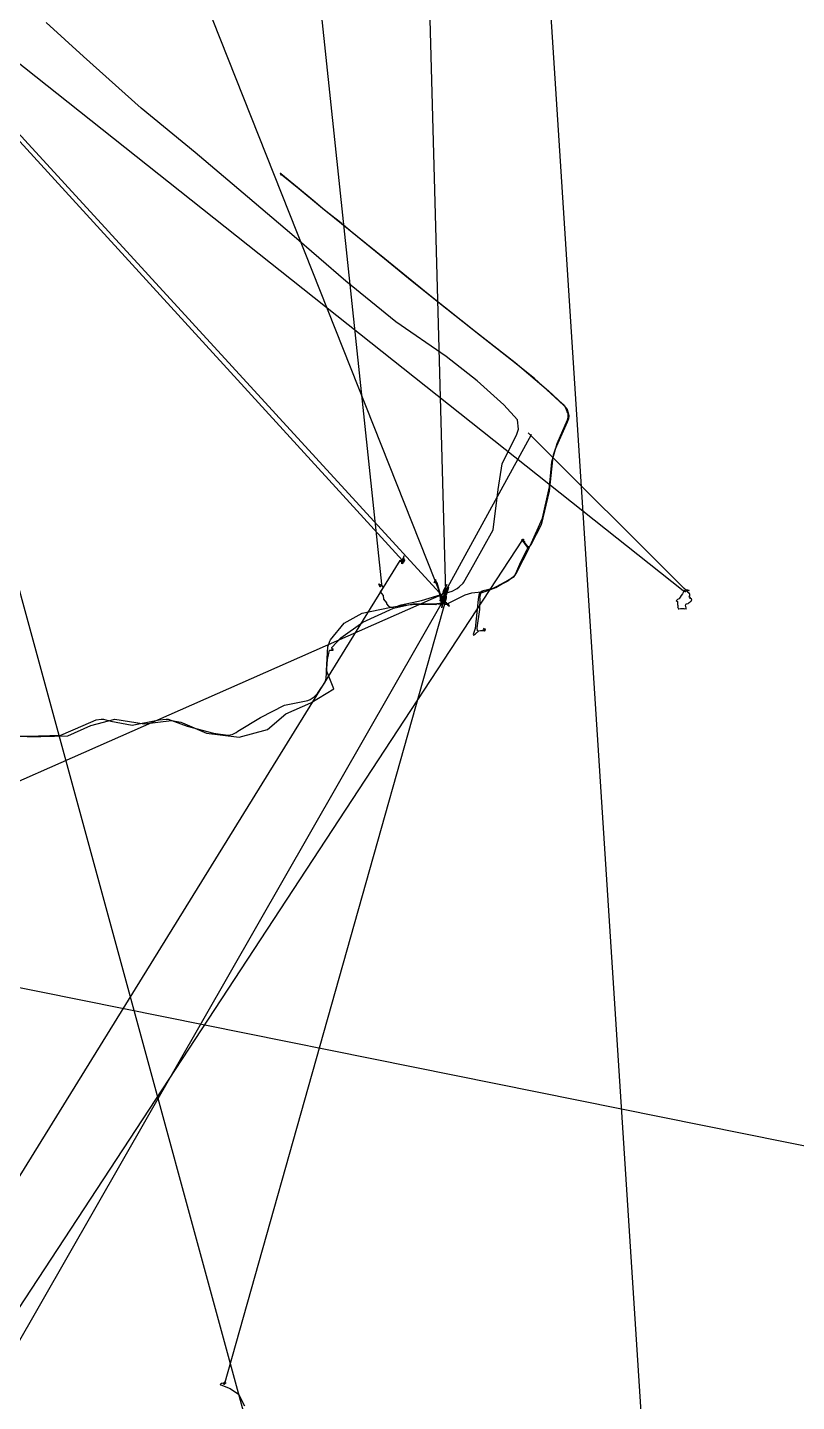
# Model space of a CAD drawing. Extents: x 533996 to 558759, y 1823984 to 1869097.
# Drawn here: x 549386 to 553429, y 1834708 to 1841933 of the extents above; entities that cross this region are included whole.
import ezdxf

# ---------------------------------------------------------------- set-up
doc = ezdxf.new("R2010")
doc.units = 0
for name, color, linetype in [('Default', 7, 'Continuous'), ('Unknown Line Type', 7, 'Continuous'), ('Unknown Point Feature', 7, 'Continuous')]:
    doc.layers.add(name, color=color, linetype=linetype)

# ---------------------------------------------------------------- blocks, each defined once
blk = doc.blocks.new('POINT_DISPLAY')
at = {"layer": 'Default'}
blk.add_line((0, 0), (0, 0), dxfattribs=at)

msp = doc.modelspace()

# ---------------------------------------------------------------- linework, layer by layer
at = {"layer": 'Unknown Line Type'}
for points in [[(539005.1, 1852659.7), (551571.7, 1838939.3), (551574.2, 1838941.7), (551572.4, 1838925.2), (551570.4, 1838926.6), (551564.1, 1838880.3), (551568.9, 1838915.5), (551571.4, 1838918.5), (548580.4, 1846459.8)], [(546778.8, 1831740.3), (551345.7, 1839130.1), (551357.2, 1839133.8), (551366.5, 1839134.4), (551370, 1839132.4), (551365.1, 1839129.5), (551363.8, 1839134), (551362.2, 1839131.9), (551364.9, 1839133.2), (551357.5, 1839128.1), (551358.1, 1839134.1), (551349.2, 1839131.5), (551361.6, 1839130.9), (551361, 1839130.4), (551359.5, 1839127.1), (551359.5, 1839117.4), (551357.4, 1839123.6), (551351.4, 1839126.6), (551363.3, 1839122.7), (551356, 1839119.7), (551355.8, 1839122.1), (551356.5, 1839119.5), (551359.7, 1839132.6), (551359, 1839131.3), (551358.3, 1839132.1), (551362.5, 1839134), (551366.4, 1839134.9), (551361.8, 1839134.1), (551360.6, 1839132.6), (551357.9, 1839128.5), (551362.1, 1839136.4), (551365.5, 1839140.8), (551360.2, 1839130.6), (551357.8, 1839121), (551356.8, 1839123.2), (551351.9, 1839126.5), (551350.8, 1839126.7), (551348.7, 1839124.8), (551344.1, 1839124.6), (551355.3, 1839134.2), (551358.1, 1839133.8), (551353.4, 1839132.2), (551359.5, 1839136.6), (551358.5, 1839127.4), (551353.4, 1839121.9), (551352.9, 1839129.2), (551357.1, 1839131.2), (551363.1, 1839142.8), (551366.7, 1839154.8), (551350.8, 1839122.4), (551353.2, 1839125), (551359.4, 1839128.6), (551357.1, 1839127.1), (551360.3, 1839129.1), (551364.6, 1839131.8), (551361.6, 1839128.9), (551355.5, 1839123.1), (551361.7, 1839132.4), (551352.8, 1839126.2), (551355.1, 1839127), (551360, 1839129), (551365.6, 1839132.9), (551363.2, 1839128.7), (551358.4, 1839128.1), (551360.8, 1839131), (551365.8, 1839132.2), (551362.5, 1839131.3), (551363.3, 1839131.9), (551359.4, 1839126.1), (551361.2, 1839128.5), (551360.4, 1839130.6), (551358.3, 1839130.3), (551358.8, 1839127.1), (551359.7, 1839130.4), (551353.7, 1839123.5), (551357.7, 1839124.5), (551363.1, 1839128.4), (551359.5, 1839123.8), (551359.8, 1839125), (551363, 1839129.5), (551356.4, 1839125.6), (551351.3, 1839126.4), (551356.2, 1839128), (551357.5, 1839128.1), (551359.2, 1839130.2), (551354, 1839127.3), (551356.8, 1839125.9), (551357.7, 1839120.8), (551357, 1839116.1), (551357.9, 1839116.8), (551360.5, 1839116.1), (551361.7, 1839118.4), (551361.4, 1839122.5), (551355.9, 1839122.8), (551359.7, 1839127.2), (551366.8, 1839131.2), (551360.8, 1839126.2), (551360.5, 1839125.1), (551361.9, 1839122.7), (551354, 1839112), (551354.3, 1839120.5), (551355.4, 1839120.3), (551357.4, 1839122), (551356.3, 1839121), (551360.2, 1839129.4), (551357.9, 1839127), (551358.1, 1839126.2), (551356.3, 1839129.3), (551352.3, 1839124.6), (551354.5, 1839123.9), (551356.1, 1839126.5), (551355.8, 1839127.5), (551355.8, 1839126.7), (551356.3, 1839127.6), (551358.2, 1839126.5), (551358.8, 1839129.5), (551354.9, 1839125.6), (551355.6, 1839124.7), (551359.8, 1839134.8), (551361.2, 1839133.4), (551359, 1839132.7), (551358.6, 1839129.4), (551358.4, 1839125.6), (551361.5, 1839131.4), (551361.7, 1839134.5), (551361.9, 1839133.9), (551363.6, 1839138.8), (551362.3, 1839136), (551361.6, 1839132.5), (551357, 1839125.4), (551356.1, 1839125.6), (551354, 1839126.2), (551357.3, 1839128.8), (551356.6, 1839127.4), (551355, 1839123.2), (551352.7, 1839122.5), (551356.5, 1839127.1), (551357.1, 1839127.6), (551354.2, 1839123.4), (551358.3, 1839127.7), (551357.2, 1839130.7), (551357.9, 1839130.1), (551358.2, 1839126.3), (551353.1, 1839122.7), (551354.8, 1839127.3), (551355.8, 1839129.1), (551355.8, 1839126.9), (551356, 1839127.3), (551361.3, 1839128.5), (551360.1, 1839127.9), (551358.2, 1839128.5), (551356.9, 1839127.4), (551354.9, 1839123.7), (551354.8, 1839123.7), (551357.7, 1839127), (551357.8, 1839127.5), (551359.1, 1839131.5), (551356.7, 1839127.2), (551357.8, 1839127.6), (551359.1, 1839128.4), (551354, 1839124.8), (551353.6, 1839124.6), (551356, 1839126.6), (551356.8, 1839124.5), (551357, 1839125.7), (551360, 1839130.4), (551358.7, 1839125.8), (551357, 1839126.4), (551356.5, 1839127), (551355.3, 1839123.5), (551354, 1839126.3), (551360, 1839128.9), (551359.6, 1839126.1), (551358.6, 1839125.5), (551360.4, 1839125.8), (551358, 1839122.7), (551355.9, 1839120.9), (551358.2, 1839126.6), (551359.6, 1839126.5), (551358.5, 1839124.4), (551357.5, 1839123.1), (551360.3, 1839126.3), (551360.3, 1839124.2), (551359.9, 1839124.7), (551360.9, 1839125.9), (551362.8, 1839125), (551361, 1839122.9), (551361.2, 1839126.5), (551360.9, 1839129.8), (551360.5, 1839134.4), (551362.4, 1839131.5), (551361.4, 1839133.4), (551360.3, 1839130.8), (551359.4, 1839129.4), (551358.6, 1839135.3), (551360, 1839131.9), (551357.4, 1839136.2), (551359.8, 1839134.3), (551361.6, 1839131.5), (551358.8, 1839130.6), (551360.9, 1839131), (551358.4, 1839131.7), (551357, 1839126.4), (551355.7, 1839122.7), (551362.6, 1839131), (551364.7, 1839132.4), (551363.1, 1839133.6), (551363.1, 1839132.1), (551363.5, 1839132.4), (551365.7, 1839125.6), (551365.2, 1839121.6), (551360.3, 1839122.5), (551364.5, 1839129.6), (551357.9, 1839133.1), (551355.5, 1839127.6), (551349.2, 1839132.7), (551349.5, 1839133.6), (551353.2, 1839133.8), (551357.8, 1839134), (551356, 1839132.4), (551357.1, 1839136.4), (551359, 1839136.1), (551353.7, 1839126.4), (551358.8, 1839129.3), (551357.7, 1839129.4), (539007.3, 1852656.4)], [(551695.9, 1848840.4), (553294.3, 1824054.2)], [(549385.3, 1838202.1), (549598.7, 1838207.6), (549719.5, 1838262.6), (549844.7, 1838295.4), (549999.8, 1838270.7), (550143.4, 1838288.6), (550191.3, 1838280.8), (550201.6, 1838276.4), (550327.2, 1838222.5), (550497.9, 1838200.2), (550647.7, 1838241.9), (550744.1, 1838323.9), (550876, 1838381.1), (550996.5, 1838454.8), (550957, 1838551.1), (550965.7, 1838675.2), (550975.8, 1838706), (550979.7, 1838712.9), (551049.9, 1838800.1), (551145.9, 1838853.4), (551288.5, 1838883.5), (551363.6, 1838895.9), (551430.5, 1838900.4), (551533.4, 1838898.7), (551540.3, 1838904.4), (551584.4, 1838911.6), (551596.3, 1838896), (551603.6, 1838890.3), (551599.8, 1838898.6), (551599.3, 1838899.8), (551597, 1838900.3), (551596.3, 1838904.8), (551596.9, 1838903.4), (551598, 1838902.2), (551595.7, 1838898.3), (551596.6, 1838895.5), (551590.2, 1838903.1), (551579.2, 1838909.6), (551571.6, 1838920.8), (551562.7, 1838924), (551569.1, 1838920.3), (551570.5, 1838924.9), (551571.1, 1838925), (551581.9, 1838946.8), (551584.8, 1838962.9), (551324.1, 1848508.2)], [(550524.8, 1845840.4), (551246.4, 1839005.9), (551239.2, 1838989.5), (551233.7, 1839006.8), (551247, 1838999.9), (551254.4, 1838989.2), (551252.5, 1838983.4), (551240.6, 1838964.4), (551246.9, 1838956.1), (551256.2, 1838945.3), (551258.3, 1838926.9), (551273, 1838907.5), (551273.5, 1838906.9), (551273.3, 1838902.5), (551284.3, 1838889.2), (551291.2, 1838886.2), (551295.1, 1838885.3), (551300, 1838885), (551306.1, 1838885.5), (551313.1, 1838886.9), (551321.5, 1838888.6), (551330.5, 1838890.2), (551339.8, 1838892.7), (551350.1, 1838896.3), (551456.4, 1838920), (551618.7, 1838968.8), (551644.2, 1838983.1), (551654.7, 1838990.7), (551675.7, 1839010.6), (551680.5, 1839016.9), (551731.7, 1839109.8), (551833.8, 1839291), (551860.4, 1839503), (551880.6, 1839638.7), (551957.6, 1839794.2), (551968, 1839821), (551961.1, 1839869.9), (551889.4, 1839948.8), (551749.9, 1840074.3), (551586.6, 1840202.9), (551322.2, 1840384.6), (551059.7, 1840599.7), (550775.7, 1840844.1), (550541.8, 1841042.6), (550266.7, 1841275), (549983.7, 1841508.7), (549679.8, 1841780.6), (549484.8, 1841959.5)], [(549189.6, 1841864.9), (552833.4, 1838973.1), (552835.7, 1838968.5), (552836.5, 1838971.4), (552839.3, 1838971), (552841.4, 1838968), (552844.2, 1838967.2), (552845.2, 1838967.4), (552855.9, 1838974.4), (552860.9, 1838973.7), (552863.8, 1838972.3), (552844.4, 1838973.6), (552838.3, 1838971), (552834.3, 1838965.6), (552830.5, 1838957.7), (552829.2, 1838954.4), (552822.1, 1838945.4), (552816.7, 1838937.2), (552813, 1838931.7), (552812.1, 1838929.8), (552811, 1838928.7), (552802.7, 1838924.8), (552801.3, 1838923.3), (552799.5, 1838921.6), (552798.7, 1838919), (552797.5, 1838917.9), (552798.3, 1838917), (552798.3, 1838917.5), (552803.7, 1838913.9), (552803, 1838912.5), (552802.8, 1838906.8), (552802.5, 1838898.4), (552804.8, 1838892.6), (552804.5, 1838891), (552805.4, 1838885.3), (552803, 1838883.8), (552807.4, 1838881.5), (552807.9, 1838875.8), (552805.8, 1838876.7), (552810.9, 1838875.5), (552818.7, 1838878.1), (552825.9, 1838877.1), (552826.3, 1838877), (552835.6, 1838876.9), (552841.5, 1838875.5), (552846.5, 1838877), (552847.7, 1838874.9), (552848.7, 1838876.7), (552848.4, 1838881.8), (552847.7, 1838888.6), (552845, 1838895.3), (552846.2, 1838898), (552844.9, 1838897.9), (552847.2, 1838898.2), (552850.2, 1838902.9), (552858.5, 1838903.4), (552862.8, 1838906.9), (552863.7, 1838909.7), (552869.3, 1838912.5), (552871, 1838914.1), (552875.3, 1838917), (552876.7, 1838920.2), (552877.1, 1838921.1), (552877.9, 1838923.2), (552879.2, 1838923.9), (552875.9, 1838928), (552876, 1838928.2), (552872.4, 1838929.6), (552872, 1838928.3), (552871.1, 1838930.6), (552869.6, 1838935.6), (552867.9, 1838932.6), (552868.2, 1838930.3), (552868.9, 1838933.6), (552867.7, 1838937.7), (552864.3, 1838939.8), (552862.3, 1838939.7), (552863.8, 1838939.5), (552868, 1838944.8), (552867.4, 1838954.5), (552864.6, 1838954.1), (552864.1, 1838956), (552863.6, 1838960.6), (552859.3, 1838962.5), (552857.4, 1838962.5), (552857.4, 1838966.8), (552855.4, 1838970.5), (552852.2, 1838974.2), (552853.4, 1838977), (552853.2, 1838977.4), (552851.6, 1838973.8), (552846.1, 1838976.2), (552842.7, 1838979.5), (552841, 1838980.7), (552838, 1838983.7), (552836.7, 1838982.8), (552837.6, 1838983.3), (552018.8, 1839800.9), (552028.9, 1839791.4), (552034.6, 1839791.7), (552033.1, 1839791.2), (551584.8, 1838973.1), (551584.9, 1838977.3), (551587.2, 1838981.8), (551589.4, 1838983.7), (551598.4, 1838990.7), (551593.5, 1838987.6), (551594.3, 1838987.7), (551583.1, 1838964.3), (551578, 1838957.7), (551576, 1838956.3), (551578.9, 1838957), (551580.8, 1838962), (551584.7, 1838965.7), (551584.1, 1838964.2), (551580.5, 1838963.5), (551584.8, 1838956.9), (551584.5, 1838960), (551585, 1838959.6), (551587.3, 1838961.2), (551585, 1838956.6), (551584.9, 1838955.6), (551585.5, 1838959.3), (551586, 1838961.4), (551582.1, 1838957), (551577.8, 1838954.4), (551577.3, 1838952.3), (551582.5, 1838961), (551585.2, 1838963.6), (551589, 1838962.5), (551583.8, 1838956.6), (551580.6, 1838958.7), (551579.2, 1838952.4), (551578.4, 1838953.4), (551577.9, 1838948.7), (551577.4, 1838956.8), (551577.7, 1838955.8), (547288.5, 1837062.9)], [(543659.7, 1826531.5), (551987.8, 1839237), (551989.8, 1839237.7), (551987.6, 1839237.1), (551985.1, 1839236.7), (551984.9, 1839238.3), (551986.9, 1839239.8), (551988.2, 1839239.6), (551987.9, 1839242.2), (551993.3, 1839241.6), (551990.8, 1839234.2), (551989, 1839236.6), (551992.4, 1839234.3), (551997, 1839233.1), (552000.4, 1839221.5), (552021.6, 1839194.9), (552019.3, 1839189.9), (551990.2, 1839132), (551945.8, 1839050.9), (551938.1, 1839042.4), (551929.6, 1839034.7), (551920.1, 1839027.7), (551910.4, 1839021.4), (551900.1, 1839016.1), (551832.1, 1838982.7), (551831.6, 1838982.8), (551811.3, 1838977.5), (551774.5, 1838968.3), (551770.1, 1838965.7), (551766.2, 1838962.5), (551762.9, 1838958.7), (551760.5, 1838953.7), (551758.7, 1838948), (551756, 1838925.2), (551739.6, 1838772.1), (551729.5, 1838741.4), (551731, 1838737.1), (551740.9, 1838744.5), (551758.1, 1838760.5), (551793, 1838767.6), (551793.4, 1838769.5), (551792.2, 1838769.4), (551787.5, 1838770.4), (551784, 1838771.7), (551785.8, 1838769.2), (551784, 1838767.5), (551786, 1838764), (551784.9, 1838764.8), (551786.6, 1838765.9), (551790.2, 1838764.5), (551788.6, 1838764.6), (551790.2, 1838763.9), (551788.7, 1838765.8), (551788.6, 1838767.5), (551786.6, 1838768.4), (551786.3, 1838770.9), (551788.7, 1838766.5), (551787.2, 1838763.3), (551788.7, 1838762.9), (551789.1, 1838761.7), (551788.6, 1838762), (551787.9, 1838762.5), (551790.4, 1838759.9), (551786.5, 1838763.1), (551787.9, 1838758.6), (551791.8, 1838761.6), (551790.4, 1838761.4), (551792.5, 1838760.7), (551788.3, 1838762.2), (551790.6, 1838760.9), (551786.7, 1838766.3), (551788.6, 1838763.2), (551789.1, 1838759.9), (551786.5, 1838762), (551786.2, 1838763.5), (551788.4, 1838759.3), (551788.1, 1838763.5), (551787.3, 1838764.8), (551787.4, 1838763.4), (551788, 1838761.1), (551788.9, 1838761.7), (551788.8, 1838763.8), (551789, 1838761), (551786.3, 1838763.5), (551785.5, 1838766.3), (551788.1, 1838760.7), (551759.1, 1838758.2), (551751.6, 1838760.5), (551749.2, 1838775.4), (551763.3, 1838872.2), (551765.5, 1838931.7), (551764, 1838932.3), (551768.4, 1838956.3), (551771.5, 1838959.5), (551776.4, 1838962.1), (551848.3, 1838987.2), (551943.7, 1839045.4), (551949.5, 1839053.3), (551954.7, 1839061.6), (552027.8, 1839207.8), (552093.3, 1839353.2), (552130, 1839517.6), (552143.3, 1839648.3), (552169.9, 1839745.1), (552224.8, 1839870.3), (552227.7, 1839881.3), (552228.4, 1839886.8), (552228.4, 1839892.7), (552228, 1839899.1), (552226.2, 1839905.7), (552223.8, 1839912.4), (552214.1, 1839936.1), (552210.7, 1839941.1), (552206, 1839945.6), (552136.6, 1840007.9), (552051, 1840086.6), (551930.3, 1840183.1), (551767.1, 1840312), (551590.4, 1840452.4), (551407.4, 1840597.2), (551262.6, 1840716.9), (551093.1, 1840855.5), (551025.2, 1840912.2), (550947.2, 1840972.9), (550887.5, 1841022.9), (550805.9, 1841090.5), (550717.9, 1841163.5), (550717.9, 1841164.3), (550720.5, 1841160.9), (550722.1, 1841157.4), (550718.3, 1841157.1), (550720.5, 1841159.9), (550718.8, 1841161.4), (550716.7, 1841160.1), (550719, 1841161.1), (550718.1, 1841162.5), (550717.4, 1841160.7), (550723.4, 1841158.2), (550721.4, 1841158.5), (550719.7, 1841159), (550721.4, 1841161.1), (550719.8, 1841161.7), (550718.7, 1841162.9), (550717.6, 1841163.7), (550716.7, 1841164.3), (550716.7, 1841164.3), (550717, 1841164.9), (550716.3, 1841164.6), (550715.8, 1841166.3), (550717.3, 1841167.3), (550717.7, 1841167.5), (550717, 1841167.6), (550718.6, 1841165.7), (550716.5, 1841165.2), (550714.9, 1841164.8), (550716.1, 1841165.6), (550716.7, 1841164.6), (550718.2, 1841162.4), (550720.9, 1841159.6), (550724.9, 1841156.5), (550730.1, 1841152.5), (550812.6, 1841086.3), (550925.6, 1840991.3), (551073, 1840873.1), (551264.4, 1840718.6), (551500.6, 1840525.5), (551741.1, 1840335), (551950, 1840170.4), (552124.8, 1840022.9), (552200.9, 1839951.4), (552211.3, 1839940.4), (552220.5, 1839928.8), (552223, 1839923.8), (552227.1, 1839911.2), (552231.1, 1839892.2), (552231.4, 1839886.3), (552230.9, 1839879.9), (552229.2, 1839873), (552226.6, 1839865.7), (552223, 1839856.9), (552160.7, 1839715.7), (552149.6, 1839683.5), (552147.1, 1839672), (552145.2, 1839660.2), (552128.8, 1839494.3), (552086.8, 1839317.4), (552033.7, 1839216.4), (552022.5, 1839201.3), (552016.6, 1839204.4), (551987.3, 1839233.1), (551988.3, 1839238.3), (551988.5, 1839240.9), (551994.9, 1839240.1), (551993.6, 1839239), (551990.5, 1839234.7), (551990, 1839234.3), (552002.2, 1839213.5), (552014.8, 1839198.1), (552014.4, 1839194.3), (552013.2, 1839190.3), (552011.1, 1839186), (552008.2, 1839181.2), (551971.8, 1839109), (551951.6, 1839059.3), (551947.1, 1839052.3), (551941.7, 1839046.1), (551935.6, 1839040.2), (551928.8, 1839034.7), (551921.7, 1839029.3), (551823.5, 1838977.6), (551789.4, 1838965.1), (551719.3, 1838959), (551685, 1838947.2), (551674.5, 1838941.7), (551586.9, 1838897.9), (551581.1, 1838898.2), (551577, 1838901), (551574.1, 1838906.8), (551567.8, 1838925.6), (551569, 1838926.2), (551560.3, 1838932), (551559.4, 1838934.2), (551562.2, 1838940.8), (551568.9, 1838937.5), (551576.7, 1838946.4), (551583.7, 1838946.2), (551581.8, 1838942.5), (551586, 1838948.6), (551591.3, 1838957.4), (551592.7, 1838975.1), (551599.1, 1838988.7), (551596, 1838975.8), (551584.7, 1838946.5), (551583.8, 1838970.8), (551584.5, 1838975.3), (551581.5, 1838968.5), (551572, 1838967.3), (551589.7, 1839004.6), (551567.9, 1838954.6), (551576.6, 1838959), (551578.7, 1838959.2), (551571.8, 1838915.5), (551572.3, 1838906.3), (551575.8, 1838920.6), (551581.8, 1838942.4), (551580.1, 1838909.8), (551579.8, 1838938.6), (551584.4, 1838928.4), (551584.6, 1838952.7), (551582.5, 1838951.3), (551585, 1838955.4), (551587.9, 1838959.6), (551579.3, 1838956.9), (551578.2, 1838957.7), (551579.4, 1838961.4), (551595, 1838974.6), (551591.7, 1838971.2), (551591.3, 1838978.5), (551587.6, 1838983.3), (551580.9, 1838979.2), (551577.9, 1838977.3), (551575.9, 1838974.4), (551576.3, 1838978.6), (551576.3, 1838955.5), (551580.3, 1838950.9), (551581.2, 1838947.8), (551580.4, 1838941.7), (551578.8, 1838940.4), (551578.3, 1838943.5), (551583.4, 1838949.3), (551576.6, 1838950.6), (551579.2, 1838950.5), (551589.8, 1838950.4), (551584.9, 1838950.1), (551577.5, 1838948.7), (551576.9, 1838953.2), (551576.2, 1838948.9), (551577.2, 1838944.6), (551585.2, 1838954.4), (551584.8, 1838960.1), (551567.6, 1838931.2), (551560.1, 1838916.9), (551555.9, 1838917.7), (551560.7, 1838940.3), (551573.4, 1838964.9), (551584.5, 1838954.2), (551587.2, 1838932.4), (550420.4, 1834795.6), (550418.8, 1834798.4), (550416.1, 1834800.8), (550415.4, 1834803.1), (550417.6, 1834801), (550418.6, 1834800.3), (550421, 1834803), (550420.5, 1834806.3), (550421.1, 1834804), (550421.5, 1834805.8), (550424.4, 1834811.6), (550422.3, 1834809.5), (550426.1, 1834806), (550425.6, 1834806.3), (550426, 1834803.1), (550425.5, 1834803.3), (550424.8, 1834805.5), (550426.8, 1834807.6), (550426.2, 1834806.6), (550426.4, 1834804.7), (550424.3, 1834807.8), (550423.8, 1834805.3), (550425.8, 1834807), (550426, 1834806.9), (550425.5, 1834805.7), (550424.4, 1834803.4), (550424.7, 1834805.3), (550422.5, 1834806.1), (550421, 1834805.2), (550422.8, 1834806.4), (550422.5, 1834805.4), (550423.4, 1834805.3), (550423.7, 1834804.9), (550423, 1834805.7), (550422.7, 1834806.5), (550421.2, 1834806.7), (550420.8, 1834806.8), (550422.4, 1834806.3), (550421.7, 1834805.5), (550407.7, 1834802.4), (550404.7, 1834801.7), (550398.5, 1834797.8), (550399.5, 1834796.4), (550400, 1834795.1), (550401.7, 1834795.1), (550451, 1834775.9), (550495.7, 1834746.8), (550527.5, 1834684.9)], [(550568.5, 1834482.3), (548944.3, 1840433.2)], [(549254, 1838206.1), (549386.5, 1838205.6), (549561.9, 1838211.8), (549678.4, 1838263.1), (549747.6, 1838292.9), (549772.4, 1838295.9), (549785.5, 1838295.2), (549798.5, 1838293), (549811.5, 1838289.4), (549824.5, 1838285.1), (549936.2, 1838264.3), (550077.5, 1838292.3), (550115.1, 1838296.4), (550124.8, 1838295.8), (550226, 1838259.6), (550363, 1838221.7), (550438.8, 1838212.4), (550450.6, 1838213.1), (550462.2, 1838215.7), (550473, 1838219.8), (550483, 1838226.3), (550492, 1838232.3), (550610.8, 1838304.9), (550737.9, 1838370.2), (550859.6, 1838393.9), (550871.4, 1838399.4), (550882.7, 1838405.9), (550892.9, 1838413.6), (550902.3, 1838422.2), (550910.7, 1838431.3), (550918.4, 1838440.6), (550950.8, 1838490.6), (550954.4, 1838501.9), (550956.7, 1838513.5), (550963.7, 1838610), (550972.8, 1838658.3), (550983.1, 1838659.4), (550985.7, 1838658.9), (550989, 1838657.8), (550991.7, 1838658.1), (550991.9, 1838659.8), (550991.3, 1838657.5), (550988.7, 1838657.1), (550987.1, 1838659.1), (550987.3, 1838657.5), (550987.8, 1838659.4), (550987.1, 1838661.1), (550987.2, 1838662.3), (550989.8, 1838664.3), (550988.1, 1838663.1), (550988.1, 1838661.8), (550989.9, 1838660.9), (550990.4, 1838658.5), (550991.5, 1838660.4), (550991.4, 1838661.8), (550990.8, 1838662.3), (550992.5, 1838664.9), (550991, 1838665.9), (550991.2, 1838665.7), (550987.6, 1838662.5), (550986.7, 1838671.8), (551033.7, 1838723.7), (551148.4, 1838805.2), (551310.2, 1838878.9), (551420.6, 1838904.4), (551545.5, 1838901.7), (551558.5, 1838902.7), (551562.7, 1838905.1), (551564.7, 1838908.8), (551562.1, 1838931.5), (551539.5, 1839011.9), (551534.5, 1839019.9), (551535.1, 1839018.7), (551530.9, 1839015.3), (551527, 1839013.2), (551524.6, 1839017.2), (551527.6, 1839021.7), (551532.7, 1839027.3), (551530.8, 1839029.8), (551533.4, 1839019.5), (551543.7, 1838997.1), (551559.2, 1838912.3), (551572.3, 1838902.7), (551574.8, 1838903.9), (551576.8, 1838906.5), (551578.2, 1838910), (551576.4, 1838919.8), (551574.3, 1838921.7), (551571.7, 1838923.1), (551569.3, 1838924.7), (551567.2, 1838929.7), (551572.1, 1838937.2), (551571.2, 1838937.1), (551585.8, 1838947.3), (551586.7, 1838947.5), (544611.8, 1826764)], [(543580, 1838047.3), (558149.5, 1835108.5)]]:
    msp.add_lwpolyline(points, dxfattribs=at)

# ---------------------------------------------------------------- block references
at = {"layer": 'Unknown Point Feature', "xscale": 0.1, "yscale": 0.10000000000000002}
for p in [(549679.8, 1841780.6), (549983.7, 1841508.7), (550266.7, 1841275), (550714.9, 1841164.8), (550715.8, 1841166.3), (550716.1, 1841165.6), (550716.3, 1841164.6), (550716.5, 1841165.2), (550716.7, 1841164.6), (550717, 1841167.6), (550717, 1841164.9), (550717.3, 1841167.3), (550717.7, 1841167.5), (550718.6, 1841165.7), (550716.7, 1841164.3), (550716.7, 1841164.3), (550716.7, 1841160.1), (550717.4, 1841160.7), (550717.6, 1841163.7), (550717.9, 1841164.3), (550717.9, 1841163.5), (550718.1, 1841162.5), (550718.2, 1841162.4), (550718.3, 1841157.1), (550718.7, 1841162.9), (550718.8, 1841161.4), (550719, 1841161.1), (550719.7, 1841159), (550719.8, 1841161.7), (550720.5, 1841160.9), (550720.5, 1841159.9), (550720.9, 1841159.6), (550721.4, 1841161.1), (550721.4, 1841158.5), (550722.1, 1841157.4), (550723.4, 1841158.2), (550724.9, 1841156.5), (550730.1, 1841152.5), (550541.8, 1841042.6), (550805.9, 1841090.5), (550812.6, 1841086.3), (550887.5, 1841022.9), (550925.6, 1840991.3), (550947.2, 1840972.9), (551025.2, 1840912.2), (550775.7, 1840844.1), (551073, 1840873.1), (551093.1, 1840855.5), (551262.6, 1840716.9), (551264.4, 1840718.6), (551059.7, 1840599.7), (551407.4, 1840597.2), (551500.6, 1840525.5), (551590.4, 1840452.4), (551322.2, 1840384.6), (551741.1, 1840335), (551767.1, 1840312), (551586.6, 1840202.9), (551930.3, 1840183.1), (551950, 1840170.4), (552051, 1840086.6), (551749.9, 1840074.3), (552124.8, 1840022.9), (551889.4, 1839948.8), (552136.6, 1840007.9), (552200.9, 1839951.4), (552206, 1839945.6), (552210.7, 1839941.1), (552211.3, 1839940.4), (552214.1, 1839936.1), (551961.1, 1839869.9), (552220.5, 1839928.8), (552223, 1839923.8), (552223.8, 1839912.4), (552224.8, 1839870.3), (552226.2, 1839905.7), (552226.6, 1839865.7), (552227.1, 1839911.2), (552227.7, 1839881.3), (552228, 1839899.1), (552228.4, 1839892.7), (552228.4, 1839886.8), (552229.2, 1839873), (552230.9, 1839879.9), (552231.1, 1839892.2), (552231.4, 1839886.3), (551957.6, 1839794.2), (551968, 1839821), (552018.8, 1839800.9), (552034.6, 1839791.7), (552223, 1839856.9), (552028.9, 1839791.4), (552033.1, 1839791.2), (552169.9, 1839745.1), (552143.3, 1839648.3), (552145.2, 1839660.2), (552147.1, 1839672), (552149.6, 1839683.5), (552160.7, 1839715.7), (551880.6, 1839638.7), (551860.4, 1839503), (552130, 1839517.6), (552128.8, 1839494.3), (551833.8, 1839291), (552086.8, 1839317.4), (552093.3, 1839353.2), (551984.9, 1839238.3), (551985.1, 1839236.7), (551986.9, 1839239.8), (551987.3, 1839233.1), (551987.6, 1839237.1), (551987.8, 1839237), (551987.9, 1839242.2), (551988.2, 1839239.6), (551988.3, 1839238.3), (551988.5, 1839240.9), (551989, 1839236.6), (551989.8, 1839237.7), (551990, 1839234.3), (551990.5, 1839234.7), (551990.8, 1839234.2), (551992.4, 1839234.3), (551993.3, 1839241.6), (551993.6, 1839239), (551994.9, 1839240.1), (551997, 1839233.1), (552000.4, 1839221.5), (552033.7, 1839216.4), (551363.1, 1839142.8), (551366.7, 1839154.8), (552002.2, 1839213.5), (552008.2, 1839181.2), (552011.1, 1839186), (552013.2, 1839190.3), (552014.4, 1839194.3), (552014.8, 1839198.1), (552016.6, 1839204.4), (552019.3, 1839189.9), (552021.6, 1839194.9), (552022.5, 1839201.3), (552027.8, 1839207.8), (551344.1, 1839124.6), (551345.7, 1839130.1), (551348.7, 1839124.8), (551349.2, 1839132.7), (551349.2, 1839131.5), (551349.5, 1839133.6), (551350.8, 1839126.7), (551350.8, 1839122.4), (551351.3, 1839126.4), (551351.4, 1839126.6), (551351.9, 1839126.5), (551352.3, 1839124.6), (551352.7, 1839122.5), (551352.8, 1839126.2), (551352.9, 1839129.2), (551353.1, 1839122.7), (551353.2, 1839133.8), (551353.2, 1839125), (551353.4, 1839132.2), (551353.4, 1839121.9), (551353.6, 1839124.6), (551353.7, 1839126.4), (551353.7, 1839123.5), (551354, 1839127.3), (551354, 1839126.3), (551354, 1839126.2), (551354, 1839124.8), (551354, 1839112), (551354.2, 1839123.4), (551354.3, 1839120.5), (551354.5, 1839123.9), (551354.8, 1839127.3), (551354.8, 1839123.7), (551354.9, 1839125.6), (551354.9, 1839123.7), (551355, 1839123.2), (551355.1, 1839127), (551355.3, 1839134.2), (551355.3, 1839123.5), (551355.4, 1839120.3), (551355.5, 1839127.6), (551355.5, 1839123.1), (551355.6, 1839124.7), (551355.7, 1839122.7), (551355.8, 1839129.1), (551355.8, 1839127.5), (551355.8, 1839126.9), (551355.8, 1839126.7), (551355.8, 1839122.1), (551355.9, 1839122.8), (551355.9, 1839120.9), (551356, 1839132.4), (551356, 1839127.3), (551356, 1839126.6), (551356, 1839119.7), (551356.1, 1839126.5), (551356.1, 1839125.6), (551356.2, 1839128), (551356.3, 1839129.3), (551356.3, 1839127.6), (551356.3, 1839121), (551356.4, 1839125.6), (551356.5, 1839127.1), (551356.5, 1839127), (551356.5, 1839119.5), (551356.6, 1839127.4), (551356.7, 1839127.2), (551356.8, 1839125.9), (551356.8, 1839124.5), (551356.8, 1839123.2), (551356.9, 1839127.4), (551357, 1839126.4), (551357, 1839126.4), (551357, 1839125.7), (551357, 1839125.4), (551357, 1839116.1), (551357.1, 1839136.4), (551357.1, 1839131.2), (551357.1, 1839127.6), (551357.1, 1839127.1), (551357.2, 1839133.8), (551357.2, 1839130.7), (551357.3, 1839128.8), (551357.4, 1839136.2), (551357.4, 1839123.6), (551357.4, 1839122), (551357.5, 1839128.1), (551357.5, 1839128.1), (551357.5, 1839123.1), (551357.7, 1839129.4), (551357.7, 1839127), (551357.7, 1839124.5), (551357.7, 1839120.8), (551357.8, 1839134), (551357.8, 1839127.6), (551357.8, 1839127.5), (551357.8, 1839121), (551357.9, 1839133.1), (551357.9, 1839130.1), (551357.9, 1839128.5), (551357.9, 1839127), (551357.9, 1839116.8), (551358, 1839122.7), (551358.1, 1839134.1), (551358.1, 1839133.8), (551358.1, 1839126.2), (551358.2, 1839128.5), (551358.2, 1839126.6), (551358.2, 1839126.5), (551358.2, 1839126.3), (551358.3, 1839132.1), (551358.3, 1839130.3), (551358.3, 1839127.7), (551358.4, 1839131.7), (551358.4, 1839128.1), (551358.4, 1839125.6), (551358.5, 1839127.4), (551358.5, 1839124.4), (551358.6, 1839135.3), (551358.6, 1839129.4), (551358.6, 1839125.5), (551358.7, 1839125.8), (551358.8, 1839130.6), (551358.8, 1839129.5), (551358.8, 1839129.3), (551358.8, 1839127.1), (551359, 1839136.1), (551359, 1839132.7), (551359, 1839131.3), (551359.1, 1839131.5), (551359.1, 1839128.4), (551359.2, 1839130.2), (551359.4, 1839129.4), (551359.4, 1839128.6), (551359.4, 1839126.1), (551359.5, 1839136.6), (551359.5, 1839127.1), (551359.5, 1839123.8), (551359.5, 1839117.4), (551359.6, 1839126.5), (551359.6, 1839126.1), (551359.7, 1839132.6), (551359.7, 1839130.4), (551359.7, 1839127.2), (551359.8, 1839134.8), (551359.8, 1839134.3), (551359.8, 1839125), (551359.9, 1839124.7), (551360, 1839131.9), (551360, 1839130.4), (551360, 1839129), (551360, 1839128.9), (551360.1, 1839127.9), (551360.2, 1839130.6), (551360.2, 1839129.4), (551360.3, 1839130.8), (551360.3, 1839129.1), (551360.3, 1839126.3), (551360.3, 1839124.2), (551360.3, 1839122.5), (551360.4, 1839130.6), (551360.4, 1839125.8), (551360.5, 1839134.4), (551360.5, 1839125.1), (551360.5, 1839116.1), (551360.6, 1839132.6), (551360.8, 1839131), (551360.8, 1839126.2), (551360.9, 1839131), (551360.9, 1839129.8), (551360.9, 1839125.9), (551361, 1839130.4), (551361, 1839122.9), (551361.2, 1839133.4), (551361.2, 1839128.5), (551361.2, 1839126.5), (551361.3, 1839128.5), (551361.4, 1839133.4), (551361.4, 1839122.5), (551361.5, 1839131.4), (551361.6, 1839132.5), (551361.6, 1839131.5), (551361.6, 1839130.9), (551361.6, 1839128.9), (551361.7, 1839134.5), (551361.7, 1839132.4), (551361.7, 1839118.4), (551361.8, 1839134.1), (551361.9, 1839133.9), (551361.9, 1839122.7), (551362.1, 1839136.4), (551362.2, 1839131.9), (551362.3, 1839136), (551362.4, 1839131.5), (551362.5, 1839134), (551362.5, 1839131.3), (551362.6, 1839131), (551362.8, 1839125), (551363, 1839129.5), (551363.1, 1839133.6), (551363.1, 1839132.1), (551363.1, 1839128.4), (551363.2, 1839128.7), (551363.3, 1839131.9), (551363.3, 1839122.7), (551363.5, 1839132.4), (551363.6, 1839138.8), (551363.8, 1839134), (551364.5, 1839129.6), (551364.6, 1839131.8), (551364.7, 1839132.4), (551364.9, 1839133.2), (551365.1, 1839129.5), (551365.2, 1839121.6), (551365.5, 1839140.8), (551365.6, 1839132.9), (551365.7, 1839125.6), (551365.8, 1839132.2), (551366.4, 1839134.9), (551366.5, 1839134.4), (551366.8, 1839131.2), (551370, 1839132.4), (551731.7, 1839109.8), (551971.8, 1839109), (551990.2, 1839132), (551233.7, 1839006.8), (551246.4, 1839005.9), (551247, 1838999.9), (551524.6, 1839017.2), (551527, 1839013.2), (551527.6, 1839021.7), (551530.8, 1839029.8), (551530.9, 1839015.3), (551532.7, 1839027.3), (551533.4, 1839019.5), (551534.5, 1839019.9), (551535.1, 1839018.7), (551539.5, 1839011.9), (551543.7, 1838997.1), (551589.7, 1839004.6), (551675.7, 1839010.6), (551680.5, 1839016.9), (551900.1, 1839016.1), (551910.4, 1839021.4), (551920.1, 1839027.7), (551921.7, 1839029.3), (551928.8, 1839034.7), (551929.6, 1839034.7), (551935.6, 1839040.2), (551938.1, 1839042.4), (551941.7, 1839046.1), (551943.7, 1839045.4), (551945.8, 1839050.9), (551947.1, 1839052.3), (551949.5, 1839053.3), (551951.6, 1839059.3), (551954.7, 1839061.6), (551239.2, 1838989.5), (551240.6, 1838964.4), (551246.9, 1838956.1), (551252.5, 1838983.4), (551254.4, 1838989.2), (551256.2, 1838945.3), (551258.3, 1838926.9), (551559.4, 1838934.2), (551560.3, 1838932), (551560.7, 1838940.3), (551562.1, 1838931.5), (551562.2, 1838940.8), (551567.2, 1838929.7), (551567.6, 1838931.2), (551567.8, 1838925.6), (551567.9, 1838954.6), (551568.9, 1838937.5), (551569, 1838926.2), (551569.3, 1838924.7), (551570.4, 1838926.6), (551570.5, 1838924.9), (551571.1, 1838925), (551571.2, 1838937.1), (551571.7, 1838939.3), (551572, 1838967.3), (551572.1, 1838937.2), (551572.4, 1838925.2), (551573.4, 1838964.9), (551574.2, 1838941.7), (551575.9, 1838974.4), (551576, 1838956.3), (551576.2, 1838948.9), (551576.3, 1838978.6), (551576.3, 1838955.5), (551576.6, 1838959), (551576.6, 1838950.6), (551576.7, 1838946.4), (551576.9, 1838953.2), (551577.2, 1838944.6), (551577.3, 1838952.3), (551577.4, 1838956.8), (551577.5, 1838948.7), (551577.7, 1838955.8), (551577.8, 1838954.4), (551577.9, 1838977.3), (551577.9, 1838948.7), (551578, 1838957.7), (551578.2, 1838957.7), (551578.3, 1838943.5), (551578.4, 1838953.4), (551578.7, 1838959.2), (551578.8, 1838940.4), (551578.9, 1838957), (551579.2, 1838952.4), (551579.2, 1838950.5), (551579.3, 1838956.9), (551579.4, 1838961.4), (551579.8, 1838938.6), (551580.3, 1838950.9), (551580.4, 1838941.7), (551580.5, 1838963.5), (551580.6, 1838958.7), (551580.8, 1838962), (551580.9, 1838979.2), (551581.2, 1838947.8), (551581.5, 1838968.5), (551581.8, 1838942.5), (551581.8, 1838942.4), (551581.9, 1838946.8), (551582.1, 1838957), (551582.5, 1838961), (551582.5, 1838951.3), (551583.1, 1838964.3), (551583.4, 1838949.3), (551583.7, 1838946.2), (551583.8, 1838970.8), (551583.8, 1838956.6), (551584.1, 1838964.2), (551584.4, 1838928.4), (551584.5, 1838975.3), (551584.5, 1838960), (551584.5, 1838954.2), (551584.6, 1838952.7), (551584.7, 1838965.7), (551584.7, 1838946.5), (551584.8, 1838973.1), (551584.8, 1838962.9), (551584.8, 1838960.1), (551584.8, 1838956.9), (551584.9, 1838977.3), (551584.9, 1838955.6), (551584.9, 1838950.1), (551585, 1838959.6), (551585, 1838956.6), (551585, 1838955.4), (551585.2, 1838963.6), (551585.2, 1838954.4), (551585.5, 1838959.3), (551585.8, 1838947.3), (551586, 1838961.4), (551586, 1838948.6), (551586.7, 1838947.5), (551587.2, 1838981.8), (551587.2, 1838932.4), (551587.3, 1838961.2), (551587.6, 1838983.3), (551587.9, 1838959.6), (551589, 1838962.5), (551589.4, 1838983.7), (551589.8, 1838950.4), (551591.3, 1838978.5), (551591.3, 1838957.4), (551591.7, 1838971.2), (551592.7, 1838975.1), (551593.5, 1838987.6), (551594.3, 1838987.7), (551595, 1838974.6), (551596, 1838975.8), (551598.4, 1838990.7), (551599.1, 1838988.7), (551618.7, 1838968.8), (551644.2, 1838983.1), (551654.7, 1838990.7), (551674.5, 1838941.7), (551685, 1838947.2), (551719.3, 1838959), (551756, 1838925.2), (551758.7, 1838948), (551760.5, 1838953.7), (551762.9, 1838958.7), (551764, 1838932.3), (551765.5, 1838931.7), (551766.2, 1838962.5), (551768.4, 1838956.3), (551770.1, 1838965.7), (551771.5, 1838959.5), (551774.5, 1838968.3), (551776.4, 1838962.1), (551789.4, 1838965.1), (551811.3, 1838977.5), (551823.5, 1838977.6), (551831.6, 1838982.8), (551832.1, 1838982.7), (551848.3, 1838987.2), (552802.7, 1838924.8), (552811, 1838928.7), (552812.1, 1838929.8), (552813, 1838931.7), (552816.7, 1838937.2), (552822.1, 1838945.4), (552829.2, 1838954.4), (552830.5, 1838957.7), (552833.4, 1838973.1), (552834.3, 1838965.6), (552835.7, 1838968.5), (552836.5, 1838971.4), (552836.7, 1838982.8), (552837.6, 1838983.3), (552838, 1838983.7), (552838.3, 1838971), (552839.3, 1838971), (552841, 1838980.7), (552841.4, 1838968), (552842.7, 1838979.5), (552844.2, 1838967.2), (552844.4, 1838973.6), (552845.2, 1838967.4), (552846.1, 1838976.2), (552851.6, 1838973.8), (552852.2, 1838974.2), (552853.2, 1838977.4), (552853.4, 1838977), (552855.4, 1838970.5), (552855.9, 1838974.4), (552857.4, 1838966.8), (552857.4, 1838962.5), (552859.3, 1838962.5), (552860.9, 1838973.7), (552862.3, 1838939.7), (552863.6, 1838960.6), (552863.8, 1838972.3), (552863.8, 1838939.5), (552864.1, 1838956), (552864.3, 1838939.8), (552864.6, 1838954.1), (552867.4, 1838954.5), (552867.7, 1838937.7), (552867.9, 1838932.6), (552868, 1838944.8), (552868.2, 1838930.3), (552868.9, 1838933.6), (552869.6, 1838935.6), (552871.1, 1838930.6), (552872, 1838928.3), (552872.4, 1838929.6), (552875.9, 1838928), (552876, 1838928.2), (551145.9, 1838853.4), (551273, 1838907.5), (551273.3, 1838902.5), (551273.5, 1838906.9), (551284.3, 1838889.2), (551288.5, 1838883.5), (551291.2, 1838886.2), (551295.1, 1838885.3), (551300, 1838885), (551306.1, 1838885.5), (551310.2, 1838878.9), (551313.1, 1838886.9), (551321.5, 1838888.6), (551330.5, 1838890.2), (551339.8, 1838892.7), (551350.1, 1838896.3), (551363.6, 1838895.9), (551420.6, 1838904.4), (551430.5, 1838900.4), (551456.4, 1838920), (551533.4, 1838898.7), (551540.3, 1838904.4), (551545.5, 1838901.7), (551555.9, 1838917.7), (551558.5, 1838902.7), (551559.2, 1838912.3), (551560.1, 1838916.9), (551562.7, 1838924), (551562.7, 1838905.1), (551564.1, 1838880.3), (551564.7, 1838908.8), (551568.9, 1838915.5), (551569.1, 1838920.3), (551571.4, 1838918.5), (551571.6, 1838920.8), (551571.7, 1838923.1), (551571.8, 1838915.5), (551572.3, 1838906.3), (551572.3, 1838902.7), (551574.1, 1838906.8), (551574.3, 1838921.7), (551574.8, 1838903.9), (551575.8, 1838920.6), (551576.4, 1838919.8), (551576.8, 1838906.5), (551577, 1838901), (551578.2, 1838910), (551579.2, 1838909.6), (551580.1, 1838909.8), (551581.1, 1838898.2), (551584.4, 1838911.6), (551586.9, 1838897.9), (551590.2, 1838903.1), (551595.7, 1838898.3), (551596.3, 1838904.8), (551596.3, 1838896), (551596.6, 1838895.5), (551596.9, 1838903.4), (551597, 1838900.3), (551598, 1838902.2), (551599.3, 1838899.8), (551599.8, 1838898.6), (551603.6, 1838890.3), (551763.3, 1838872.2), (552797.5, 1838917.9), (552798.3, 1838917.5), (552798.3, 1838917), (552798.7, 1838919), (552799.5, 1838921.6), (552801.3, 1838923.3), (552802.5, 1838898.4), (552802.8, 1838906.8), (552803, 1838912.5), (552803, 1838883.8), (552803.7, 1838913.9), (552804.5, 1838891), (552804.8, 1838892.6), (552805.4, 1838885.3), (552805.8, 1838876.7), (552807.4, 1838881.5), (552807.9, 1838875.8), (552810.9, 1838875.5), (552818.7, 1838878.1), (552825.9, 1838877.1), (552826.3, 1838877), (552835.6, 1838876.9), (552841.5, 1838875.5), (552844.9, 1838897.9), (552845, 1838895.3), (552846.2, 1838898), (552846.5, 1838877), (552847.2, 1838898.2), (552847.7, 1838888.6), (552847.7, 1838874.9), (552848.4, 1838881.8), (552848.7, 1838876.7), (552850.2, 1838902.9), (552858.5, 1838903.4), (552862.8, 1838906.9), (552863.7, 1838909.7), (552869.3, 1838912.5), (552871, 1838914.1), (552875.3, 1838917), (552876.7, 1838920.2), (552877.1, 1838921.1), (552877.9, 1838923.2), (552879.2, 1838923.9), (551049.9, 1838800.1), (551148.4, 1838805.2), (550979.7, 1838712.9), (551033.7, 1838723.7), (551729.5, 1838741.4), (551731, 1838737.1), (551739.6, 1838772.1), (551740.9, 1838744.5), (551749.2, 1838775.4), (551751.6, 1838760.5), (551758.1, 1838760.5), (551759.1, 1838758.2), (551784, 1838771.7), (551784, 1838767.5), (551784.9, 1838764.8), (551785.5, 1838766.3), (551785.8, 1838769.2), (551786, 1838764), (551786.2, 1838763.5), (551786.3, 1838770.9), (551786.3, 1838763.5), (551786.5, 1838763.1), (551786.5, 1838762), (551786.6, 1838768.4), (551786.6, 1838765.9), (551786.7, 1838766.3), (551787.2, 1838763.3), (551787.3, 1838764.8), (551787.4, 1838763.4), (551787.5, 1838770.4), (551787.9, 1838762.5), (551787.9, 1838758.6), (551788, 1838761.1), (551788.1, 1838763.5), (551788.1, 1838760.7), (551788.3, 1838762.2), (551788.4, 1838759.3), (551788.6, 1838767.5), (551788.6, 1838764.6), (551788.6, 1838763.2), (551788.6, 1838762), (551788.7, 1838766.5), (551788.7, 1838765.8), (551788.7, 1838762.9), (551788.8, 1838763.8), (551788.9, 1838761.7), (551789, 1838761), (551789.1, 1838761.7), (551789.1, 1838759.9), (551790.2, 1838764.5), (551790.2, 1838763.9), (551790.4, 1838761.4), (551790.4, 1838759.9), (551790.6, 1838760.9), (551791.8, 1838761.6), (551792.2, 1838769.4), (551792.5, 1838760.7), (551793, 1838767.6), (551793.4, 1838769.5), (550965.7, 1838675.2), (550972.8, 1838658.3), (550975.8, 1838706), (550983.1, 1838659.4), (550985.7, 1838658.9), (550986.7, 1838671.8), (550987.1, 1838661.1), (550987.1, 1838659.1), (550987.2, 1838662.3), (550987.3, 1838657.5), (550987.6, 1838662.5), (550987.8, 1838659.4), (550988.1, 1838663.1), (550988.1, 1838661.8), (550988.7, 1838657.1), (550989, 1838657.8), (550989.8, 1838664.3), (550989.9, 1838660.9), (550990.4, 1838658.5), (550990.8, 1838662.3), (550991, 1838665.9), (550991.2, 1838665.7), (550991.3, 1838657.5), (550991.4, 1838661.8), (550991.5, 1838660.4), (550991.7, 1838658.1), (550991.9, 1838659.8), (550992.5, 1838664.9), (550963.7, 1838610), (550954.4, 1838501.9), (550956.7, 1838513.5), (550957, 1838551.1), (550902.3, 1838422.2), (550910.7, 1838431.3), (550918.4, 1838440.6), (550950.8, 1838490.6), (550996.5, 1838454.8), (550737.9, 1838370.2), (550859.6, 1838393.9), (550871.4, 1838399.4), (550876, 1838381.1), (550882.7, 1838405.9), (550892.9, 1838413.6), (549747.6, 1838292.9), (549772.4, 1838295.9), (549785.5, 1838295.2), (549798.5, 1838293), (549811.5, 1838289.4), (549824.5, 1838285.1), (549844.7, 1838295.4), (550077.5, 1838292.3), (550115.1, 1838296.4), (550124.8, 1838295.8), (550143.4, 1838288.6), (550191.3, 1838280.8), (550201.6, 1838276.4), (550610.8, 1838304.9), (550744.1, 1838323.9), (549386.5, 1838205.6), (549561.9, 1838211.8), (549598.7, 1838207.6), (549678.4, 1838263.1), (549719.5, 1838262.6), (549936.2, 1838264.3), (549999.8, 1838270.7), (550226, 1838259.6), (550327.2, 1838222.5), (550363, 1838221.7), (550438.8, 1838212.4), (550450.6, 1838213.1), (550462.2, 1838215.7), (550473, 1838219.8), (550483, 1838226.3), (550492, 1838232.3), (550647.7, 1838241.9), (550497.9, 1838200.2), (550420.5, 1834806.3), (550420.8, 1834806.8), (550421.2, 1834806.7), (550422.3, 1834809.5), (550422.4, 1834806.3), (550422.7, 1834806.5), (550422.8, 1834806.4), (550424.3, 1834807.8), (550424.4, 1834811.6), (550425.8, 1834807), (550426, 1834806.9), (550426.2, 1834806.6), (550426.8, 1834807.6), (550398.5, 1834797.8), (550399.5, 1834796.4), (550400, 1834795.1), (550401.7, 1834795.1), (550404.7, 1834801.7), (550407.7, 1834802.4), (550415.4, 1834803.1), (550416.1, 1834800.8), (550417.6, 1834801), (550418.6, 1834800.3), (550418.8, 1834798.4), (550420.4, 1834795.6), (550421, 1834805.2), (550421, 1834803), (550421.1, 1834804), (550421.5, 1834805.8), (550421.7, 1834805.5), (550422.5, 1834806.1), (550422.5, 1834805.4), (550423, 1834805.7), (550423.4, 1834805.3), (550423.7, 1834804.9), (550423.8, 1834805.3), (550424.4, 1834803.4), (550424.7, 1834805.3), (550424.8, 1834805.5), (550425.5, 1834805.7), (550425.5, 1834803.3), (550425.6, 1834806.3), (550426, 1834803.1), (550426.1, 1834806), (550426.4, 1834804.7), (550451, 1834775.9), (550495.7, 1834746.8)]:
    msp.add_blockref('POINT_DISPLAY', p, dxfattribs=at)

doc.saveas('drawing.dxf')
